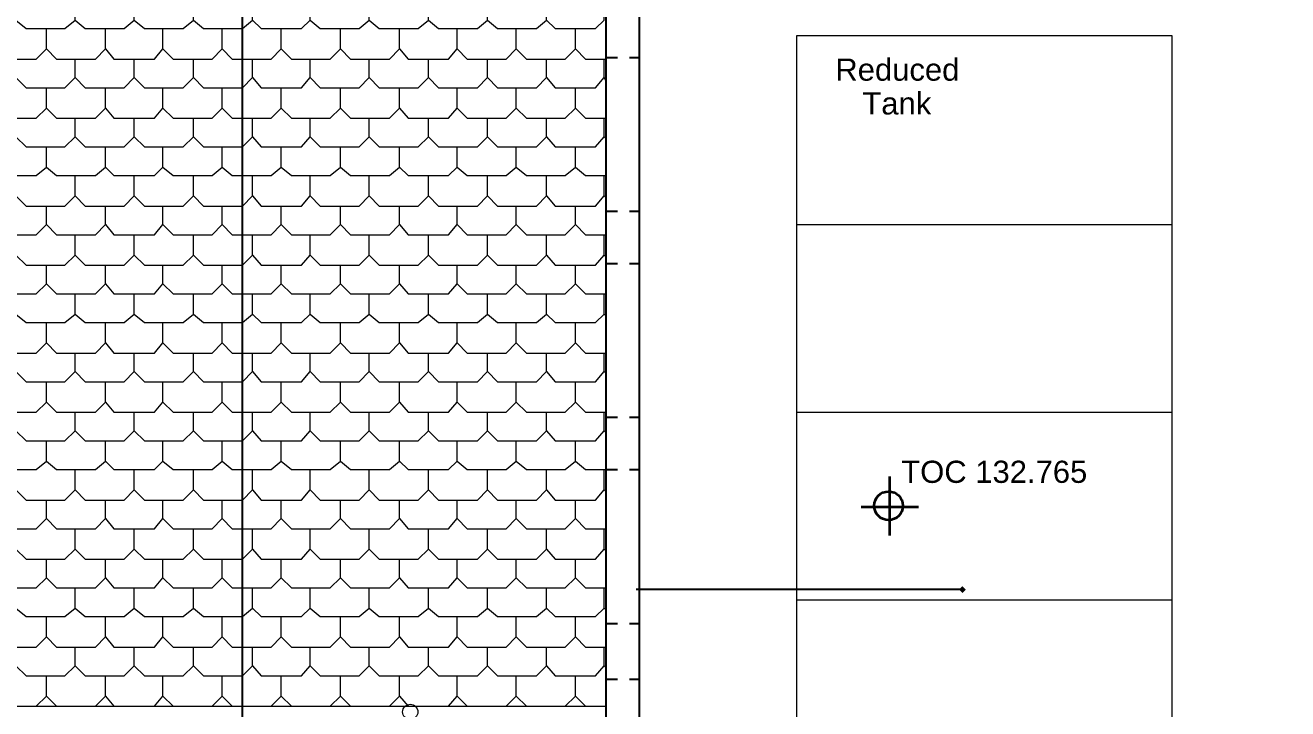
# Model space of a CAD drawing. Header units: millimetres. Extents: x -59 to 47, y 152 to 919.
# Drawn here: x -9.7 to -0.12, y 598.71 to 603.89 of the extents above; entities that cross this region are included whole.
import ezdxf

# ---------------------------------------------------------------- set-up
doc = ezdxf.new("R2010")
doc.units = ezdxf.units.MM
for name, color, linetype in [('PDF_014408$A$doors_windows.2D_Pen_No__4', 7, 'Continuous'), ('PDF_014408$A$walls.inside_Pen_No__4', 7, 'Continuous'), ('PDF_014408$A$walls.outside_Pen_No__4', 7, 'Continuous'), ('PDF_014408$BL-ROOF', 7, 'Continuous'), ('PDF_014408$EQ', 7, 'Continuous'), ('PDF_014408$Notes', 7, 'Continuous'), ('PDF_014408$PL-SERVICES-STORMWATER', 7, 'Continuous'), ('PDF_014408$WA-EXT', 7, 'Continuous'), ('PDF_Text', 7, 'Continuous')]:
    doc.layers.add(name, color=color, linetype=linetype)
doc.styles.add('PDF ArialMT', font='arial.ttf')

msp = doc.modelspace()

# ---------------------------------------------------------------- hatches: boundary and pattern name
at = {"layer": 'PDF_014408$A$walls.outside_Pen_No__4', "transparency": 33554559}
msp.add_hatch(color=256, dxfattribs=at).paths.add_polyline_path([(-2.5856, 599.6349), (-2.5984, 599.6221), (-2.6112, 599.6092), (-2.5984, 599.5964), (-2.5856, 599.5836), (-2.5728, 599.5964), (-2.5599, 599.6092), (-2.5728, 599.6221)])

# ---------------------------------------------------------------- linework, layer by layer
msp.add_line((-8.0468, 491.0439), (-8.0468, 705.0719))
at = {"layer": 'PDF_014408$A$doors_windows.2D_Pen_No__4', "lineweight": 25}
for points in [[(-5.2911, 603.6482), (-5.2013, 603.6482)], [(-5.1116, 603.6482), (-5.0346, 603.6482)], [(-5.2911, 602.4814), (-5.2013, 602.4814)], [(-5.1116, 602.4814), (-5.0346, 602.4814)], [(-5.2911, 602.0839), (-5.2013, 602.0839)], [(-5.1116, 602.0839), (-5.0346, 602.0839)], [(-5.2911, 600.9171), (-5.2013, 600.9171)], [(-5.1116, 600.9171), (-5.0346, 600.9171)], [(-5.2911, 600.5196), (-5.2013, 600.5196)], [(-5.1116, 600.5196), (-5.0346, 600.5196)], [(-5.2911, 599.3528), (-5.2013, 599.3528)], [(-5.1116, 599.3528), (-5.0346, 599.3528)], [(-5.2911, 598.9297), (-5.2013, 598.9297)], [(-5.1116, 598.9297), (-5.0346, 598.9297)]]:
    msp.add_lwpolyline(points, dxfattribs=at)
at = {"layer": 'PDF_014408$A$walls.inside_Pen_No__4', "lineweight": 25}
msp.add_lwpolyline([(-5.2911, 604.9817), (-5.2911, 596.955)], dxfattribs=at)
at = {"layer": 'PDF_014408$A$walls.outside_Pen_No__4', "lineweight": 25}
msp.add_lwpolyline([(-2.5856, 599.6092), (-5.0603, 599.6092)], dxfattribs=at)
at = {"layer": 'PDF_014408$BL-ROOF', "lineweight": 9}
msp.add_lwpolyline([(-5.2911, 598.7245), (-5.2911, 607.2), (-9.4968, 607.2), (-9.4968, 607.1743), (-32.5383, 607.1743), (-32.5383, 608.1873), (-40.2316, 608.1873), (-49.6944, 598.7245)], close=True, dxfattribs=at)
for points in [[(-9.766, 603.9303), (-9.6891, 603.8662), (-9.3942, 603.8662), (-9.3172, 603.9303), (-9.3172, 604.0842)], [(-9.3172, 603.9303), (-9.2403, 603.8662), (-8.9454, 603.8662), (-8.8685, 603.9303), (-8.8685, 604.0842)], [(-8.8685, 603.9303), (-8.7915, 603.8662), (-8.4966, 603.8662), (-8.4197, 603.9303), (-8.4197, 604.0842)], [(-8.4197, 603.9303), (-8.3428, 603.8662), (-8.0478, 603.8662), (-7.9709, 603.9303), (-7.9709, 604.0842)], [(-7.9709, 603.9303), (-7.9068, 603.8662), (-7.5991, 603.8662), (-7.535, 603.9303), (-7.535, 604.0842)], [(-7.535, 603.9303), (-7.458, 603.8662), (-7.1631, 603.8662), (-7.0862, 603.9303), (-7.0862, 604.0842)], [(-7.0862, 603.9303), (-7.0092, 603.8662), (-6.7143, 603.8662), (-6.6374, 603.9303), (-6.6374, 604.0842)], [(-6.6374, 603.9303), (-6.5605, 603.8662), (-6.2656, 603.8662), (-6.1886, 603.9303), (-6.1886, 604.0842)], [(-6.1886, 603.9303), (-6.1117, 603.8662), (-5.8168, 603.8662), (-5.7398, 603.9303), (-5.7398, 604.0842)], [(-5.7398, 603.9303), (-5.6757, 603.8662), (-5.368, 603.8662), (-5.3039, 603.9303), (-5.3039, 604.0842)], [(-9.984, 603.7123), (-9.9071, 603.6354), (-9.6122, 603.6354), (-9.5352, 603.7123), (-9.5352, 603.8662)], [(-9.5352, 603.7123), (-9.4583, 603.6354), (-9.1634, 603.6354), (-9.0864, 603.7123), (-9.0864, 603.8662)], [(-9.0864, 603.7123), (-9.0223, 603.6354), (-8.7146, 603.6354), (-8.6505, 603.7123), (-8.6505, 603.8662)], [(-8.6505, 603.7123), (-8.5736, 603.6354), (-8.2786, 603.6354), (-8.2017, 603.7123), (-8.2017, 603.8662)], [(-8.2017, 603.7123), (-8.1248, 603.6354), (-7.8299, 603.6354), (-7.7529, 603.7123), (-7.7529, 603.8662)], [(-7.7529, 603.7123), (-7.676, 603.6354), (-7.3811, 603.6354), (-7.3042, 603.7123), (-7.3042, 603.8662)], [(-7.3042, 603.7123), (-7.2272, 603.6354), (-6.9323, 603.6354), (-6.8554, 603.7123), (-6.8554, 603.8662)], [(-6.8554, 603.7123), (-6.7913, 603.6354), (-6.4835, 603.6354), (-6.4194, 603.7123), (-6.4194, 603.8662)], [(-6.4194, 603.7123), (-6.3425, 603.6354), (-6.0476, 603.6354), (-5.9706, 603.7123), (-5.9706, 603.8662)], [(-5.9706, 603.7123), (-5.8937, 603.6354), (-5.5988, 603.6354), (-5.5219, 603.7123), (-5.5219, 603.8662)], [(-9.766, 603.4944), (-9.6891, 603.4174), (-9.3942, 603.4174), (-9.3172, 603.4944), (-9.3172, 603.6354)], [(-9.3172, 603.4944), (-9.2403, 603.4174), (-8.9454, 603.4174), (-8.8685, 603.4944), (-8.8685, 603.6354)], [(-8.8685, 603.4944), (-8.7915, 603.4174), (-8.4966, 603.4174), (-8.4197, 603.4944), (-8.4197, 603.6354)], [(-8.4197, 603.4944), (-8.3428, 603.4174), (-8.0478, 603.4174), (-7.9709, 603.4944), (-7.9709, 603.6354)], [(-7.9709, 603.4944), (-7.9068, 603.4174), (-7.5991, 603.4174), (-7.535, 603.4944), (-7.535, 603.6354)], [(-7.535, 603.4944), (-7.458, 603.4174), (-7.1631, 603.4174), (-7.0862, 603.4944), (-7.0862, 603.6354)], [(-7.0862, 603.4944), (-7.0092, 603.4174), (-6.7143, 603.4174), (-6.6374, 603.4944), (-6.6374, 603.6354)], [(-6.6374, 603.4944), (-6.5605, 603.4174), (-6.2656, 603.4174), (-6.1886, 603.4944), (-6.1886, 603.6354)], [(-6.1886, 603.4944), (-6.1117, 603.4174), (-5.8168, 603.4174), (-5.7398, 603.4944), (-5.7398, 603.6354)], [(-5.7398, 603.4944), (-5.6757, 603.4174), (-5.368, 603.4174), (-5.3039, 603.4944), (-5.3039, 603.6354)], [(-5.5219, 603.7123), (-5.4449, 603.6354), (-5.2911, 603.6354)], [(-5.3039, 603.4944), (-5.2911, 603.4687)], [(-9.984, 603.2636), (-9.9071, 603.1866), (-9.6122, 603.1866), (-9.5352, 603.2636), (-9.5352, 603.4174)], [(-9.5352, 603.2636), (-9.4583, 603.1866), (-9.1634, 603.1866), (-9.0864, 603.2636), (-9.0864, 603.4174)], [(-9.0864, 603.2636), (-9.0223, 603.1866), (-8.7146, 603.1866), (-8.6505, 603.2636), (-8.6505, 603.4174)], [(-8.6505, 603.2636), (-8.5736, 603.1866), (-8.2786, 603.1866), (-8.2017, 603.2636), (-8.2017, 603.4174)], [(-8.2017, 603.2636), (-8.1248, 603.1866), (-7.8299, 603.1866), (-7.7529, 603.2636), (-7.7529, 603.4174)], [(-7.7529, 603.2636), (-7.676, 603.1866), (-7.3811, 603.1866), (-7.3042, 603.2636), (-7.3042, 603.4174)], [(-7.3042, 603.2636), (-7.2272, 603.1866), (-6.9323, 603.1866), (-6.8554, 603.2636), (-6.8554, 603.4174)], [(-6.8554, 603.2636), (-6.7913, 603.1866), (-6.4835, 603.1866), (-6.4194, 603.2636), (-6.4194, 603.4174)], [(-6.4194, 603.2636), (-6.3425, 603.1866), (-6.0476, 603.1866), (-5.9706, 603.2636), (-5.9706, 603.4174)], [(-5.9706, 603.2636), (-5.8937, 603.1866), (-5.5988, 603.1866), (-5.5219, 603.2636), (-5.5219, 603.4174)], [(-5.5219, 603.2636), (-5.4449, 603.1866), (-5.2911, 603.1866)], [(-9.766, 603.0456), (-9.6891, 602.9686), (-9.3942, 602.9686), (-9.3172, 603.0456), (-9.3172, 603.1866)], [(-9.3172, 603.0456), (-9.2403, 602.9686), (-8.9454, 602.9686), (-8.8685, 603.0456), (-8.8685, 603.1866)], [(-8.8685, 603.0456), (-8.7915, 602.9686), (-8.4966, 602.9686), (-8.4197, 603.0456), (-8.4197, 603.1866)], [(-8.4197, 603.0456), (-8.3428, 602.9686), (-8.0478, 602.9686), (-7.9709, 603.0456), (-7.9709, 603.1866)], [(-7.9709, 603.0456), (-7.9068, 602.9686), (-7.5991, 602.9686), (-7.535, 603.0456), (-7.535, 603.1866)], [(-7.535, 603.0456), (-7.458, 602.9686), (-7.1631, 602.9686), (-7.0862, 603.0456), (-7.0862, 603.1866)], [(-7.0862, 603.0456), (-7.0092, 602.9686), (-6.7143, 602.9686), (-6.6374, 603.0456), (-6.6374, 603.1866)], [(-6.6374, 603.0456), (-6.5605, 602.9686), (-6.2656, 602.9686), (-6.1886, 603.0456), (-6.1886, 603.1866)], [(-6.1886, 603.0456), (-6.1117, 602.9686), (-5.8168, 602.9686), (-5.7398, 603.0456), (-5.7398, 603.1866)], [(-5.7398, 603.0456), (-5.6757, 602.9686), (-5.368, 602.9686), (-5.3039, 603.0456), (-5.3039, 603.1866)], [(-5.3039, 603.0456), (-5.2911, 603.0328)], [(-9.984, 602.8148), (-9.9071, 602.7507), (-9.6122, 602.7507), (-9.5352, 602.8148), (-9.5352, 602.9686)], [(-9.5352, 602.8148), (-9.4583, 602.7507), (-9.1634, 602.7507), (-9.0864, 602.8148), (-9.0864, 602.9686)], [(-9.0864, 602.8148), (-9.0223, 602.7507), (-8.7146, 602.7507), (-8.6505, 602.8148), (-8.6505, 602.9686)], [(-8.6505, 602.8148), (-8.5736, 602.7507), (-8.2786, 602.7507), (-8.2017, 602.8148), (-8.2017, 602.9686)], [(-8.2017, 602.8148), (-8.1248, 602.7507), (-7.8299, 602.7507), (-7.7529, 602.8148), (-7.7529, 602.9686)], [(-7.7529, 602.8148), (-7.676, 602.7507), (-7.3811, 602.7507), (-7.3042, 602.8148), (-7.3042, 602.9686)], [(-7.3042, 602.8148), (-7.2272, 602.7507), (-6.9323, 602.7507), (-6.8554, 602.8148), (-6.8554, 602.9686)], [(-6.8554, 602.8148), (-6.7913, 602.7507), (-6.4835, 602.7507), (-6.4194, 602.8148), (-6.4194, 602.9686)], [(-6.4194, 602.8148), (-6.3425, 602.7507), (-6.0476, 602.7507), (-5.9706, 602.8148), (-5.9706, 602.9686)], [(-5.9706, 602.8148), (-5.8937, 602.7507), (-5.5988, 602.7507), (-5.5219, 602.8148), (-5.5219, 602.9686)], [(-5.5219, 602.8148), (-5.4449, 602.7507), (-5.2911, 602.7507)], [(-9.766, 602.5968), (-9.6891, 602.5199), (-9.3942, 602.5199), (-9.3172, 602.5968), (-9.3172, 602.7507)], [(-9.3172, 602.5968), (-9.2403, 602.5199), (-8.9454, 602.5199), (-8.8685, 602.5968), (-8.8685, 602.7507)], [(-8.8685, 602.5968), (-8.7915, 602.5199), (-8.4966, 602.5199), (-8.4197, 602.5968), (-8.4197, 602.7507)], [(-8.4197, 602.5968), (-8.3428, 602.5199), (-8.0478, 602.5199), (-7.9709, 602.5968), (-7.9709, 602.7507)], [(-7.9709, 602.5968), (-7.9068, 602.5199), (-7.5991, 602.5199), (-7.535, 602.5968), (-7.535, 602.7507)], [(-7.535, 602.5968), (-7.458, 602.5199), (-7.1631, 602.5199), (-7.0862, 602.5968), (-7.0862, 602.7507)], [(-7.0862, 602.5968), (-7.0092, 602.5199), (-6.7143, 602.5199), (-6.6374, 602.5968), (-6.6374, 602.7507)], [(-6.6374, 602.5968), (-6.5605, 602.5199), (-6.2656, 602.5199), (-6.1886, 602.5968), (-6.1886, 602.7507)], [(-6.1886, 602.5968), (-6.1117, 602.5199), (-5.8168, 602.5199), (-5.7398, 602.5968), (-5.7398, 602.7507)], [(-5.7398, 602.5968), (-5.6757, 602.5199), (-5.368, 602.5199), (-5.3039, 602.5968), (-5.3039, 602.7507)], [(-5.3039, 602.5968), (-5.2911, 602.584)], [(-9.984, 602.3788), (-9.9071, 602.3019), (-9.6122, 602.3019), (-9.5352, 602.3788), (-9.5352, 602.5199)], [(-9.5352, 602.3788), (-9.4583, 602.3019), (-9.1634, 602.3019), (-9.0864, 602.3788), (-9.0864, 602.5199)], [(-9.0864, 602.3788), (-9.0223, 602.3019), (-8.7146, 602.3019), (-8.6505, 602.3788), (-8.6505, 602.5199)], [(-8.6505, 602.3788), (-8.5736, 602.3019), (-8.2786, 602.3019), (-8.2017, 602.3788), (-8.2017, 602.5199)], [(-8.2017, 602.3788), (-8.1248, 602.3019), (-7.8299, 602.3019), (-7.7529, 602.3788), (-7.7529, 602.5199)], [(-7.7529, 602.3788), (-7.676, 602.3019), (-7.3811, 602.3019), (-7.3042, 602.3788), (-7.3042, 602.5199)], [(-7.3042, 602.3788), (-7.2272, 602.3019), (-6.9323, 602.3019), (-6.8554, 602.3788), (-6.8554, 602.5199)], [(-6.8554, 602.3788), (-6.7913, 602.3019), (-6.4835, 602.3019), (-6.4194, 602.3788), (-6.4194, 602.5199)], [(-6.4194, 602.3788), (-6.3425, 602.3019), (-6.0476, 602.3019), (-5.9706, 602.3788), (-5.9706, 602.5199)], [(-5.9706, 602.3788), (-5.8937, 602.3019), (-5.5988, 602.3019), (-5.5219, 602.3788), (-5.5219, 602.5199)], [(-5.5219, 602.3788), (-5.4449, 602.3019), (-5.2911, 602.3019)], [(-9.766, 602.148), (-9.6891, 602.0711), (-9.3942, 602.0711), (-9.3172, 602.148), (-9.3172, 602.3019)], [(-9.3172, 602.148), (-9.2403, 602.0711), (-8.9454, 602.0711), (-8.8685, 602.148), (-8.8685, 602.3019)], [(-8.8685, 602.148), (-8.7915, 602.0711), (-8.4966, 602.0711), (-8.4197, 602.148), (-8.4197, 602.3019)], [(-8.4197, 602.148), (-8.3428, 602.0711), (-8.0478, 602.0711), (-7.9709, 602.148), (-7.9709, 602.3019)], [(-7.9709, 602.148), (-7.9068, 602.0711), (-7.5991, 602.0711), (-7.535, 602.148), (-7.535, 602.3019)], [(-7.535, 602.148), (-7.458, 602.0711), (-7.1631, 602.0711), (-7.0862, 602.148), (-7.0862, 602.3019)], [(-7.0862, 602.148), (-7.0092, 602.0711), (-6.7143, 602.0711), (-6.6374, 602.148), (-6.6374, 602.3019)], [(-6.6374, 602.148), (-6.5605, 602.0711), (-6.2656, 602.0711), (-6.1886, 602.148), (-6.1886, 602.3019)], [(-6.1886, 602.148), (-6.1117, 602.0711), (-5.8168, 602.0711), (-5.7398, 602.148), (-5.7398, 602.3019)], [(-5.7398, 602.148), (-5.6757, 602.0711), (-5.368, 602.0711), (-5.3039, 602.148), (-5.3039, 602.3019)], [(-5.3039, 602.148), (-5.2911, 602.1352)], [(-9.984, 601.93), (-9.9071, 601.8531), (-9.6122, 601.8531), (-9.5352, 601.93), (-9.5352, 602.0711)], [(-9.5352, 601.93), (-9.4583, 601.8531), (-9.1634, 601.8531), (-9.0864, 601.93), (-9.0864, 602.0711)], [(-9.0864, 601.93), (-9.0223, 601.8531), (-8.7146, 601.8531), (-8.6505, 601.93), (-8.6505, 602.0711)], [(-8.6505, 601.93), (-8.5736, 601.8531), (-8.2786, 601.8531), (-8.2017, 601.93), (-8.2017, 602.0711)], [(-8.2017, 601.93), (-8.1248, 601.8531), (-7.8299, 601.8531), (-7.7529, 601.93), (-7.7529, 602.0711)], [(-7.7529, 601.93), (-7.676, 601.8531), (-7.3811, 601.8531), (-7.3042, 601.93), (-7.3042, 602.0711)], [(-7.3042, 601.93), (-7.2272, 601.8531), (-6.9323, 601.8531), (-6.8554, 601.93), (-6.8554, 602.0711)], [(-6.8554, 601.93), (-6.7913, 601.8531), (-6.4835, 601.8531), (-6.4194, 601.93), (-6.4194, 602.0711)], [(-6.4194, 601.93), (-6.3425, 601.8531), (-6.0476, 601.8531), (-5.9706, 601.93), (-5.9706, 602.0711)], [(-5.9706, 601.93), (-5.8937, 601.8531), (-5.5988, 601.8531), (-5.5219, 601.93), (-5.5219, 602.0711)], [(-5.5219, 601.93), (-5.4449, 601.8531), (-5.2911, 601.8531)], [(-9.766, 601.6992), (-9.6891, 601.6351), (-9.3942, 601.6351), (-9.3172, 601.6992), (-9.3172, 601.8531)], [(-9.3172, 601.6992), (-9.2403, 601.6351), (-8.9454, 601.6351), (-8.8685, 601.6992), (-8.8685, 601.8531)], [(-8.8685, 601.6992), (-8.7915, 601.6351), (-8.4966, 601.6351), (-8.4197, 601.6992), (-8.4197, 601.8531)], [(-8.4197, 601.6992), (-8.3428, 601.6351), (-8.0478, 601.6351), (-7.9709, 601.6992), (-7.9709, 601.8531)], [(-7.9709, 601.6992), (-7.9068, 601.6351), (-7.5991, 601.6351), (-7.535, 601.6992), (-7.535, 601.8531)], [(-7.535, 601.6992), (-7.458, 601.6351), (-7.1631, 601.6351), (-7.0862, 601.6992), (-7.0862, 601.8531)], [(-7.0862, 601.6992), (-7.0092, 601.6351), (-6.7143, 601.6351), (-6.6374, 601.6992), (-6.6374, 601.8531)], [(-6.6374, 601.6992), (-6.5605, 601.6351), (-6.2656, 601.6351), (-6.1886, 601.6992), (-6.1886, 601.8531)], [(-6.1886, 601.6992), (-6.1117, 601.6351), (-5.8168, 601.6351), (-5.7398, 601.6992), (-5.7398, 601.8531)], [(-5.7398, 601.6992), (-5.6757, 601.6351), (-5.368, 601.6351), (-5.3039, 601.6992), (-5.3039, 601.8531)], [(-9.984, 601.4813), (-9.9071, 601.4043), (-9.6122, 601.4043), (-9.5352, 601.4813), (-9.5352, 601.6351)], [(-9.5352, 601.4813), (-9.4583, 601.4043), (-9.1634, 601.4043), (-9.0864, 601.4813), (-9.0864, 601.6351)], [(-9.0864, 601.4813), (-9.0223, 601.4043), (-8.7146, 601.4043), (-8.6505, 601.4813), (-8.6505, 601.6351)], [(-8.6505, 601.4813), (-8.5736, 601.4043), (-8.2786, 601.4043), (-8.2017, 601.4813), (-8.2017, 601.6351)], [(-8.2017, 601.4813), (-8.1248, 601.4043), (-7.8299, 601.4043), (-7.7529, 601.4813), (-7.7529, 601.6351)], [(-7.7529, 601.4813), (-7.676, 601.4043), (-7.3811, 601.4043), (-7.3042, 601.4813), (-7.3042, 601.6351)], [(-7.3042, 601.4813), (-7.2272, 601.4043), (-6.9323, 601.4043), (-6.8554, 601.4813), (-6.8554, 601.6351)], [(-6.8554, 601.4813), (-6.7913, 601.4043), (-6.4835, 601.4043), (-6.4194, 601.4813), (-6.4194, 601.6351)], [(-6.4194, 601.4813), (-6.3425, 601.4043), (-6.0476, 601.4043), (-5.9706, 601.4813), (-5.9706, 601.6351)], [(-5.9706, 601.4813), (-5.8937, 601.4043), (-5.5988, 601.4043), (-5.5219, 601.4813), (-5.5219, 601.6351)], [(-5.3039, 601.6992), (-5.2911, 601.6864)], [(-5.5219, 601.4813), (-5.4449, 601.4043), (-5.2911, 601.4043)], [(-9.766, 601.2633), (-9.6891, 601.1864), (-9.3942, 601.1864), (-9.3172, 601.2633), (-9.3172, 601.4043)], [(-9.3172, 601.2633), (-9.2403, 601.1864), (-8.9454, 601.1864), (-8.8685, 601.2633), (-8.8685, 601.4043)], [(-8.8685, 601.2633), (-8.7915, 601.1864), (-8.4966, 601.1864), (-8.4197, 601.2633), (-8.4197, 601.4043)], [(-8.4197, 601.2633), (-8.3428, 601.1864), (-8.0478, 601.1864), (-7.9709, 601.2633), (-7.9709, 601.4043)], [(-7.9709, 601.2633), (-7.9068, 601.1864), (-7.5991, 601.1864), (-7.535, 601.2633), (-7.535, 601.4043)], [(-7.535, 601.2633), (-7.458, 601.1864), (-7.1631, 601.1864), (-7.0862, 601.2633), (-7.0862, 601.4043)], [(-7.0862, 601.2633), (-7.0092, 601.1864), (-6.7143, 601.1864), (-6.6374, 601.2633), (-6.6374, 601.4043)], [(-6.6374, 601.2633), (-6.5605, 601.1864), (-6.2656, 601.1864), (-6.1886, 601.2633), (-6.1886, 601.4043)], [(-6.1886, 601.2633), (-6.1117, 601.1864), (-5.8168, 601.1864), (-5.7398, 601.2633), (-5.7398, 601.4043)], [(-5.7398, 601.2633), (-5.6757, 601.1864), (-5.368, 601.1864), (-5.3039, 601.2633), (-5.3039, 601.4043)], [(-5.3039, 601.2633), (-5.2911, 601.2505)], [(-9.984, 601.0325), (-9.9071, 600.9556), (-9.6122, 600.9556), (-9.5352, 601.0325), (-9.5352, 601.1864)], [(-9.5352, 601.0325), (-9.4583, 600.9556), (-9.1634, 600.9556), (-9.0864, 601.0325), (-9.0864, 601.1864)], [(-9.0864, 601.0325), (-9.0223, 600.9556), (-8.7146, 600.9556), (-8.6505, 601.0325), (-8.6505, 601.1864)], [(-8.6505, 601.0325), (-8.5736, 600.9556), (-8.2786, 600.9556), (-8.2017, 601.0325), (-8.2017, 601.1864)], [(-8.2017, 601.0325), (-8.1248, 600.9556), (-7.8299, 600.9556), (-7.7529, 601.0325), (-7.7529, 601.1864)], [(-7.7529, 601.0325), (-7.676, 600.9556), (-7.3811, 600.9556), (-7.3042, 601.0325), (-7.3042, 601.1864)], [(-7.3042, 601.0325), (-7.2272, 600.9556), (-6.9323, 600.9556), (-6.8554, 601.0325), (-6.8554, 601.1864)], [(-6.8554, 601.0325), (-6.7913, 600.9556), (-6.4835, 600.9556), (-6.4194, 601.0325), (-6.4194, 601.1864)], [(-6.4194, 601.0325), (-6.3425, 600.9556), (-6.0476, 600.9556), (-5.9706, 601.0325), (-5.9706, 601.1864)], [(-5.9706, 601.0325), (-5.8937, 600.9556), (-5.5988, 600.9556), (-5.5219, 601.0325), (-5.5219, 601.1864)], [(-5.5219, 601.0325), (-5.4449, 600.9556), (-5.2911, 600.9556)], [(-9.766, 600.8145), (-9.6891, 600.7376), (-9.3942, 600.7376), (-9.3172, 600.8145), (-9.3172, 600.9556)], [(-9.3172, 600.8145), (-9.2403, 600.7376), (-8.9454, 600.7376), (-8.8685, 600.8145), (-8.8685, 600.9556)], [(-8.8685, 600.8145), (-8.7915, 600.7376), (-8.4966, 600.7376), (-8.4197, 600.8145), (-8.4197, 600.9556)], [(-8.4197, 600.8145), (-8.3428, 600.7376), (-8.0478, 600.7376), (-7.9709, 600.8145), (-7.9709, 600.9556)], [(-7.9709, 600.8145), (-7.9068, 600.7376), (-7.5991, 600.7376), (-7.535, 600.8145), (-7.535, 600.9556)], [(-7.535, 600.8145), (-7.458, 600.7376), (-7.1631, 600.7376), (-7.0862, 600.8145), (-7.0862, 600.9556)], [(-7.0862, 600.8145), (-7.0092, 600.7376), (-6.7143, 600.7376), (-6.6374, 600.8145), (-6.6374, 600.9556)], [(-6.6374, 600.8145), (-6.5605, 600.7376), (-6.2656, 600.7376), (-6.1886, 600.8145), (-6.1886, 600.9556)], [(-6.1886, 600.8145), (-6.1117, 600.7376), (-5.8168, 600.7376), (-5.7398, 600.8145), (-5.7398, 600.9556)], [(-5.7398, 600.8145), (-5.6757, 600.7376), (-5.368, 600.7376), (-5.3039, 600.8145), (-5.3039, 600.9556)], [(-5.3039, 600.8145), (-5.2911, 600.8017)], [(-9.984, 600.5837), (-9.9071, 600.5196), (-9.6122, 600.5196), (-9.5352, 600.5837), (-9.5352, 600.7376)], [(-9.5352, 600.5837), (-9.4583, 600.5196), (-9.1634, 600.5196), (-9.0864, 600.5837), (-9.0864, 600.7376)], [(-9.0864, 600.5837), (-9.0223, 600.5196), (-8.7146, 600.5196), (-8.6505, 600.5837), (-8.6505, 600.7376)], [(-8.6505, 600.5837), (-8.5736, 600.5196), (-8.2786, 600.5196), (-8.2017, 600.5837), (-8.2017, 600.7376)], [(-8.2017, 600.5837), (-8.1248, 600.5196), (-7.8299, 600.5196), (-7.7529, 600.5837), (-7.7529, 600.7376)], [(-7.7529, 600.5837), (-7.676, 600.5196), (-7.3811, 600.5196), (-7.3042, 600.5837), (-7.3042, 600.7376)], [(-7.3042, 600.5837), (-7.2272, 600.5196), (-6.9323, 600.5196), (-6.8554, 600.5837), (-6.8554, 600.7376)], [(-6.8554, 600.5837), (-6.7913, 600.5196), (-6.4835, 600.5196), (-6.4194, 600.5837), (-6.4194, 600.7376)], [(-6.4194, 600.5837), (-6.3425, 600.5196), (-6.0476, 600.5196), (-5.9706, 600.5837), (-5.9706, 600.7376)], [(-5.9706, 600.5837), (-5.8937, 600.5196), (-5.5988, 600.5196), (-5.5219, 600.5837), (-5.5219, 600.7376)], [(-5.5219, 600.5837), (-5.4449, 600.5196), (-5.2911, 600.5196)], [(-9.766, 600.3657), (-9.6891, 600.2888), (-9.3942, 600.2888), (-9.3172, 600.3657), (-9.3172, 600.5196)], [(-9.3172, 600.3657), (-9.2403, 600.2888), (-8.9454, 600.2888), (-8.8685, 600.3657), (-8.8685, 600.5196)], [(-8.8685, 600.3657), (-8.7915, 600.2888), (-8.4966, 600.2888), (-8.4197, 600.3657), (-8.4197, 600.5196)], [(-8.4197, 600.3657), (-8.3428, 600.2888), (-8.0478, 600.2888), (-7.9709, 600.3657), (-7.9709, 600.5196)], [(-7.9709, 600.3657), (-7.9068, 600.2888), (-7.5991, 600.2888), (-7.535, 600.3657), (-7.535, 600.5196)], [(-7.535, 600.3657), (-7.458, 600.2888), (-7.1631, 600.2888), (-7.0862, 600.3657), (-7.0862, 600.5196)], [(-7.0862, 600.3657), (-7.0092, 600.2888), (-6.7143, 600.2888), (-6.6374, 600.3657), (-6.6374, 600.5196)], [(-6.6374, 600.3657), (-6.5605, 600.2888), (-6.2656, 600.2888), (-6.1886, 600.3657), (-6.1886, 600.5196)], [(-6.1886, 600.3657), (-6.1117, 600.2888), (-5.8168, 600.2888), (-5.7398, 600.3657), (-5.7398, 600.5196)], [(-5.7398, 600.3657), (-5.6757, 600.2888), (-5.368, 600.2888), (-5.3039, 600.3657), (-5.3039, 600.5196)], [(-5.3039, 600.3657), (-5.2911, 600.3529)], [(-9.984, 600.1478), (-9.9071, 600.0708), (-9.6122, 600.0708), (-9.5352, 600.1478), (-9.5352, 600.2888)], [(-9.5352, 600.1478), (-9.4583, 600.0708), (-9.1634, 600.0708), (-9.0864, 600.1478), (-9.0864, 600.2888)], [(-9.0864, 600.1478), (-9.0223, 600.0708), (-8.7146, 600.0708), (-8.6505, 600.1478), (-8.6505, 600.2888)], [(-8.6505, 600.1478), (-8.5736, 600.0708), (-8.2786, 600.0708), (-8.2017, 600.1478), (-8.2017, 600.2888)], [(-8.2017, 600.1478), (-8.1248, 600.0708), (-7.8299, 600.0708), (-7.7529, 600.1478), (-7.7529, 600.2888)], [(-7.7529, 600.1478), (-7.676, 600.0708), (-7.3811, 600.0708), (-7.3042, 600.1478), (-7.3042, 600.2888)], [(-7.3042, 600.1478), (-7.2272, 600.0708), (-6.9323, 600.0708), (-6.8554, 600.1478), (-6.8554, 600.2888)], [(-6.8554, 600.1478), (-6.7913, 600.0708), (-6.4835, 600.0708), (-6.4194, 600.1478), (-6.4194, 600.2888)], [(-6.4194, 600.1478), (-6.3425, 600.0708), (-6.0476, 600.0708), (-5.9706, 600.1478), (-5.9706, 600.2888)], [(-5.9706, 600.1478), (-5.8937, 600.0708), (-5.5988, 600.0708), (-5.5219, 600.1478), (-5.5219, 600.2888)], [(-5.5219, 600.1478), (-5.4449, 600.0708), (-5.2911, 600.0708)], [(-9.766, 599.917), (-9.6891, 599.84), (-9.3942, 599.84), (-9.3172, 599.917), (-9.3172, 600.0708)], [(-9.3172, 599.917), (-9.2403, 599.84), (-8.9454, 599.84), (-8.8685, 599.917), (-8.8685, 600.0708)], [(-8.8685, 599.917), (-8.7915, 599.84), (-8.4966, 599.84), (-8.4197, 599.917), (-8.4197, 600.0708)], [(-8.4197, 599.917), (-8.3428, 599.84), (-8.0478, 599.84), (-7.9709, 599.917), (-7.9709, 600.0708)], [(-7.9709, 599.917), (-7.9068, 599.84), (-7.5991, 599.84), (-7.535, 599.917), (-7.535, 600.0708)], [(-7.535, 599.917), (-7.458, 599.84), (-7.1631, 599.84), (-7.0862, 599.917), (-7.0862, 600.0708)], [(-7.0862, 599.917), (-7.0092, 599.84), (-6.7143, 599.84), (-6.6374, 599.917), (-6.6374, 600.0708)], [(-6.6374, 599.917), (-6.5605, 599.84), (-6.2656, 599.84), (-6.1886, 599.917), (-6.1886, 600.0708)], [(-6.1886, 599.917), (-6.1117, 599.84), (-5.8168, 599.84), (-5.7398, 599.917), (-5.7398, 600.0708)], [(-5.7398, 599.917), (-5.6757, 599.84), (-5.368, 599.84), (-5.3039, 599.917), (-5.3039, 600.0708)], [(-5.3039, 599.917), (-5.2911, 599.9041)], [(-9.984, 599.699), (-9.9071, 599.6221), (-9.6122, 599.6221), (-9.5352, 599.699), (-9.5352, 599.84)], [(-9.5352, 599.699), (-9.4583, 599.6221), (-9.1634, 599.6221), (-9.0864, 599.699), (-9.0864, 599.84)], [(-9.0864, 599.699), (-9.0223, 599.6221), (-8.7146, 599.6221), (-8.6505, 599.699), (-8.6505, 599.84)], [(-8.6505, 599.699), (-8.5736, 599.6221), (-8.2786, 599.6221), (-8.2017, 599.699), (-8.2017, 599.84)], [(-8.2017, 599.699), (-8.1248, 599.6221), (-7.8299, 599.6221), (-7.7529, 599.699), (-7.7529, 599.84)], [(-7.7529, 599.699), (-7.676, 599.6221), (-7.3811, 599.6221), (-7.3042, 599.699), (-7.3042, 599.84)], [(-7.3042, 599.699), (-7.2272, 599.6221), (-6.9323, 599.6221), (-6.8554, 599.699), (-6.8554, 599.84)], [(-6.8554, 599.699), (-6.7913, 599.6221), (-6.4835, 599.6221), (-6.4194, 599.699), (-6.4194, 599.84)], [(-6.4194, 599.699), (-6.3425, 599.6221), (-6.0476, 599.6221), (-5.9706, 599.699), (-5.9706, 599.84)], [(-5.9706, 599.699), (-5.8937, 599.6221), (-5.5988, 599.6221), (-5.5219, 599.699), (-5.5219, 599.84)], [(-5.5219, 599.699), (-5.4449, 599.6221), (-5.2911, 599.6221)], [(-9.766, 599.4682), (-9.6891, 599.4041), (-9.3942, 599.4041), (-9.3172, 599.4682), (-9.3172, 599.6221)], [(-9.3172, 599.4682), (-9.2403, 599.4041), (-8.9454, 599.4041), (-8.8685, 599.4682), (-8.8685, 599.6221)], [(-8.8685, 599.4682), (-8.7915, 599.4041), (-8.4966, 599.4041), (-8.4197, 599.4682), (-8.4197, 599.6221)], [(-8.4197, 599.4682), (-8.3428, 599.4041), (-8.0478, 599.4041), (-7.9709, 599.4682), (-7.9709, 599.6221)], [(-7.9709, 599.4682), (-7.9068, 599.4041), (-7.5991, 599.4041), (-7.535, 599.4682), (-7.535, 599.6221)], [(-7.535, 599.4682), (-7.458, 599.4041), (-7.1631, 599.4041), (-7.0862, 599.4682), (-7.0862, 599.6221)], [(-7.0862, 599.4682), (-7.0092, 599.4041), (-6.7143, 599.4041), (-6.6374, 599.4682), (-6.6374, 599.6221)], [(-6.6374, 599.4682), (-6.5605, 599.4041), (-6.2656, 599.4041), (-6.1886, 599.4682), (-6.1886, 599.6221)], [(-6.1886, 599.4682), (-6.1117, 599.4041), (-5.8168, 599.4041), (-5.7398, 599.4682), (-5.7398, 599.6221)], [(-5.7398, 599.4682), (-5.6757, 599.4041), (-5.368, 599.4041), (-5.3039, 599.4682), (-5.3039, 599.6221)], [(-9.984, 599.2502), (-9.9071, 599.1733), (-9.6122, 599.1733), (-9.5352, 599.2502), (-9.5352, 599.4041)], [(-9.5352, 599.2502), (-9.4583, 599.1733), (-9.1634, 599.1733), (-9.0864, 599.2502), (-9.0864, 599.4041)], [(-9.0864, 599.2502), (-9.0223, 599.1733), (-8.7146, 599.1733), (-8.6505, 599.2502), (-8.6505, 599.4041)], [(-8.6505, 599.2502), (-8.5736, 599.1733), (-8.2786, 599.1733), (-8.2017, 599.2502), (-8.2017, 599.4041)], [(-8.2017, 599.2502), (-8.1248, 599.1733), (-7.8299, 599.1733), (-7.7529, 599.2502), (-7.7529, 599.4041)], [(-7.7529, 599.2502), (-7.676, 599.1733), (-7.3811, 599.1733), (-7.3042, 599.2502), (-7.3042, 599.4041)], [(-7.3042, 599.2502), (-7.2272, 599.1733), (-6.9323, 599.1733), (-6.8554, 599.2502), (-6.8554, 599.4041)], [(-6.8554, 599.2502), (-6.7913, 599.1733), (-6.4835, 599.1733), (-6.4194, 599.2502), (-6.4194, 599.4041)], [(-6.4194, 599.2502), (-6.3425, 599.1733), (-6.0476, 599.1733), (-5.9706, 599.2502), (-5.9706, 599.4041)], [(-5.9706, 599.2502), (-5.8937, 599.1733), (-5.5988, 599.1733), (-5.5219, 599.2502), (-5.5219, 599.4041)], [(-5.3039, 599.4682), (-5.2911, 599.4554)], [(-5.5219, 599.2502), (-5.4449, 599.1733), (-5.2911, 599.1733)], [(-9.766, 599.0322), (-9.6891, 598.9553), (-9.3942, 598.9553), (-9.3172, 599.0322), (-9.3172, 599.1733)], [(-9.3172, 599.0322), (-9.2403, 598.9553), (-8.9454, 598.9553), (-8.8685, 599.0322), (-8.8685, 599.1733)], [(-8.8685, 599.0322), (-8.7915, 598.9553), (-8.4966, 598.9553), (-8.4197, 599.0322), (-8.4197, 599.1733)], [(-8.4197, 599.0322), (-8.3428, 598.9553), (-8.0478, 598.9553), (-7.9709, 599.0322), (-7.9709, 599.1733)], [(-7.9709, 599.0322), (-7.9068, 598.9553), (-7.5991, 598.9553), (-7.535, 599.0322), (-7.535, 599.1733)], [(-7.535, 599.0322), (-7.458, 598.9553), (-7.1631, 598.9553), (-7.0862, 599.0322), (-7.0862, 599.1733)], [(-7.0862, 599.0322), (-7.0092, 598.9553), (-6.7143, 598.9553), (-6.6374, 599.0322), (-6.6374, 599.1733)], [(-6.6374, 599.0322), (-6.5605, 598.9553), (-6.2656, 598.9553), (-6.1886, 599.0322), (-6.1886, 599.1733)], [(-6.1886, 599.0322), (-6.1117, 598.9553), (-5.8168, 598.9553), (-5.7398, 599.0322), (-5.7398, 599.1733)], [(-5.7398, 599.0322), (-5.6757, 598.9553), (-5.368, 598.9553), (-5.3039, 599.0322), (-5.3039, 599.1733)], [(-5.3039, 599.0322), (-5.2911, 599.0194)], [(-9.6122, 598.7245), (-9.5352, 598.8014), (-9.5352, 598.9553)], [(-9.1634, 598.7245), (-9.0864, 598.8014), (-9.0864, 598.9553)], [(-8.7146, 598.7245), (-8.6505, 598.8014), (-8.6505, 598.9553)], [(-8.2786, 598.7245), (-8.2017, 598.8014), (-8.2017, 598.9553)], [(-7.8299, 598.7245), (-7.7529, 598.8014), (-7.7529, 598.9553)], [(-7.3811, 598.7245), (-7.3042, 598.8014), (-7.3042, 598.9553)], [(-6.9323, 598.7245), (-6.8554, 598.8014), (-6.8554, 598.9553)], [(-6.4835, 598.7245), (-6.4194, 598.8014), (-6.4194, 598.9553)], [(-6.0476, 598.7245), (-5.9706, 598.8014), (-5.9706, 598.9553)], [(-5.5988, 598.7245), (-5.5219, 598.8014), (-5.5219, 598.9553)], [(-9.5352, 598.8014), (-9.4583, 598.7245)], [(-9.0864, 598.8014), (-9.0223, 598.7245)], [(-8.6505, 598.8014), (-8.5736, 598.7245)], [(-8.2017, 598.8014), (-8.1248, 598.7245)], [(-7.7529, 598.8014), (-7.676, 598.7245)], [(-7.3042, 598.8014), (-7.2272, 598.7245)], [(-6.8554, 598.8014), (-6.7913, 598.7245)], [(-6.4194, 598.8014), (-6.3425, 598.7245)], [(-5.9706, 598.8014), (-5.8937, 598.7245)], [(-5.5219, 598.8014), (-5.4449, 598.7245)], [(-9.3172, 598.7245), (-9.3172, 598.7245)], [(-8.8685, 598.7245), (-8.8685, 598.7245)], [(-8.4197, 598.7245), (-8.4197, 598.7245)], [(-7.9709, 598.7245), (-7.9709, 598.7245)], [(-7.535, 598.7245), (-7.535, 598.7245)], [(-7.0862, 598.7245), (-7.0862, 598.7245)], [(-6.6374, 598.7245), (-6.6374, 598.7245)], [(-6.1886, 598.7245), (-6.1886, 598.7245)], [(-5.7398, 598.7245), (-5.7398, 598.7245)], [(-5.3039, 598.7245), (-5.3039, 598.7245)]]:
    msp.add_lwpolyline(points, dxfattribs=at)
at = {"layer": 'PDF_014408$EQ', "lineweight": 9}
msp.add_lwpolyline([(-3.8422, 603.8149), (-0.9956, 603.8149), (-0.9956, 598.109), (-3.8422, 598.109)], close=True, dxfattribs=at)
for points in [[(-3.8422, 602.3788), (-0.9956, 602.3788)], [(-3.8422, 600.9556), (-0.9956, 600.9556)], [(-3.8422, 599.5323), (-0.9956, 599.5323)]]:
    msp.add_lwpolyline(points, dxfattribs=at)
at = {"layer": 'PDF_014408$Notes', "lineweight": 35}
for points in [[(-3.1369, 600.0195), (-3.1369, 600.4683)], [(-3.3549, 600.2375), (-2.919, 600.2375)]]:
    msp.add_lwpolyline(points, dxfattribs=at)
msp.add_circle((-3.1457, 600.2456), 0.109, dxfattribs=at)
at = {"layer": 'PDF_014408$PL-SERVICES-STORMWATER', "lineweight": 0}
msp.add_circle((-6.7745, 598.6812), 0.0577, dxfattribs=at)
at = {"layer": 'PDF_014408$WA-EXT', "lineweight": 25}
msp.add_lwpolyline([(6.6592, 604.9561), (6.6592, 604.6996), (7.5055, 604.6996), (7.5055, 597.2115), (2.9536, 597.2115), (-5.0346, 597.2115), (-5.0346, 604.6996), (2.9536, 604.6996), (5.236, 604.6996), (5.236, 604.9561), (-5.0346, 604.9561), (-5.2911, 604.9561), (-5.2911, 596.955), (7.7619, 596.955), (7.7619, 604.9561), (6.6592, 604.9561), (6.6592, 604.8279)], dxfattribs=at)

# ---------------------------------------------------------------- texts
at = {"layer": 'PDF_Text', "attachment_point": 4, "style": 'PDF ArialMT'}
for s, insert, char_height in [('Reduced', (-3.5496, 603.554), 0.1683), ('Tank', (-3.3445, 603.2976), 0.1683), ('TOC 132.765', (-3.0495, 600.5022), 0.168297)]:
    msp.add_mtext(s, dxfattribs=dict(at, insert=insert, char_height=char_height))

doc.saveas('drawing.dxf')
